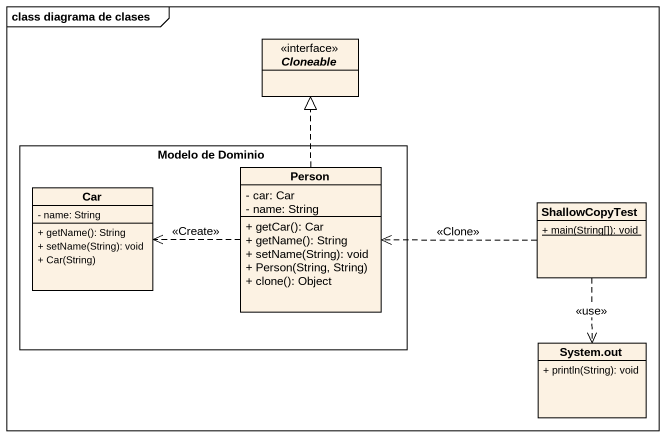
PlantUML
@startuml
mainframe class diagrama de clases
hide circle
hide empty members
skinparam classAttributeIconSize 0
interface Cloneable
rectangle "Modelo de Dominio" as Modelo_de_Dominio {
  class Car {
    - name: String
    + getName(): String
    + setName(String): void
    + Car(String)
  }
  class "Person" as Person_ {
    - car: Car
    - name: String
    + getCar(): Car
    + getName(): String
    + setName(String): void
    + Person(String, String)
    + clone(): Object
  }
}
class ShallowCopyTest {
  {static} + main(String[]): void
}
class "System.out" as System_out {
  + println(String): void
}
Person_ .up.|> Cloneable
Person_ .left.> Car : <<Create>>
ShallowCopyTest .left.> Person_ : <<Clone>>
ShallowCopyTest ..> System_out : <<use>>
@enduml
